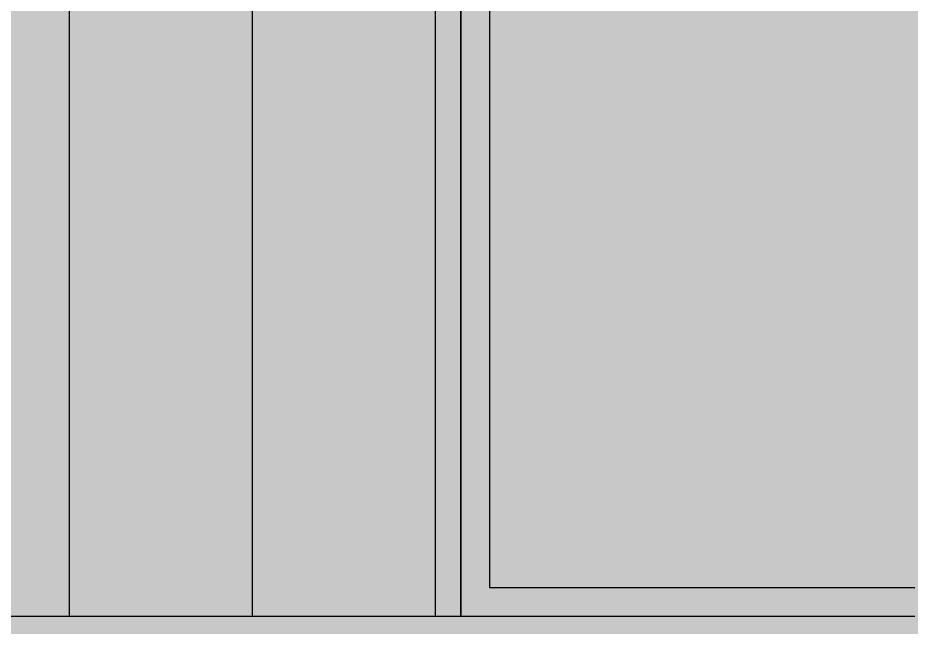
# Model space of a CAD drawing. Header units: centimetres. Extents: x 0 to 1099704, y -139216 to 99734.
# Drawn here: x 850174.6 to 850639.8, y -24906.3 to -24588.8 of the extents above; entities that cross this region are included whole.
import ezdxf

# ---------------------------------------------------------------- set-up
doc = ezdxf.new("R2010")
doc.units = ezdxf.units.CM
doc.header["$LTSCALE"] = 4
for name, color, linetype in [('0.2', 2, 'Continuous'), ('0.4', 4, 'Continuous'), ('0.6', 6, 'Continuous')]:
    doc.layers.add(name, color=color, linetype=linetype)

msp = doc.modelspace()

# ---------------------------------------------------------------- hatches: boundary and pattern name
at = {"layer": '0.2', "true_color": 0x000000}
h = msp.add_hatch(color=18, dxfattribs=at)
h.dxf.hatch_style = 1
h.paths.add_polyline_path([(849191.984, -22981.036), (849176.984, -22981.036), (849176.984, -22985.897), (849191.984, -22985.897)])
h.paths.add_polyline_path([(849656.984, -22836.036), (849632.587, -22836.036), (849632.587, -22851.036), (849641.984, -22851.036), (849641.984, -22985.897), (849656.984, -22985.897)])
h.paths.add_polyline_path([(849883.984, -22611.115), (849573.984, -22611.115), (849563.984, -22611.115), (849563.984, -22601.115), (849548.984, -22601.115), (849548.984, -22611.115), (849348.984, -22611.115), (849348.984, -22251.115), (849403.984, -22251.115), (849403.984, -22236.115), (849333.984, -22236.115), (849198.984, -22236.115), (849198.984, -22251.115), (849333.984, -22251.115), (849333.984, -22611.115), (849323.984, -22611.115), (849323.984, -22626.115), (849348.984, -22626.115), (849573.984, -22626.115), (849883.984, -22626.115)])
h.paths.add_polyline_path([(850028.984, -22236.115), (849878.984, -22236.115), (849878.984, -22251.115), (850013.984, -22251.115), (850013.984, -22611.115), (850003.984, -22611.115), (850003.984, -22626.115), (850028.984, -22626.115)])
h.paths.add_polyline_path([(849563.984, -22251.115), (849698.984, -22251.115), (849698.984, -22236.115), (849548.984, -22236.115), (849493.984, -22236.115), (849493.984, -22251.115), (849548.984, -22251.115), (849548.984, -22481.115), (849563.984, -22481.115)], flags=17)
h.paths.add_polyline_path([(851438.217, -22881.112), (850028.984, -22881.112), (850028.984, -22883.536), (850028.984, -22896.112), (851423.217, -22896.112), (851423.217, -22985.897), (851438.217, -22985.897)])
h.paths.add_polyline_path([(851438.217, -22279.58), (852668.217, -22279.58), (852668.217, -22594.576), (851603.217, -22594.576), (851603.217, -22609.576), (852668.217, -22609.576), (852683.217, -22609.576), (852683.217, -22264.58), (851423.217, -22264.58), (851423.217, -22626.115), (850028.984, -22626.115), (850028.984, -22641.115), (851438.217, -22641.115)])
h.paths.add_polyline_path([(851438.217, -22985.897), (851423.217, -22985.897), (851423.217, -23970.58), (850405.217, -23970.58), (850405.217, -24900.58), (850641.818, -24900.58), (850641.818, -24885.58), (850420.217, -24885.58), (850420.217, -24285.58), (850531.818, -24285.58), (850531.818, -24270.58), (850420.217, -24270.58), (850420.217, -23985.58), (851438.217, -23985.58)])
at = {"layer": '0.4', "true_color": 0xf8f3ec}
h = msp.add_hatch(color=7, dxfattribs=at)
h.dxf.hatch_style = 1
h.paths.add_polyline_path([(861342.461, -28259.322), (861342.461, -19037.773), (839953.654, -19037.773), (839953.654, -28259.322)])
at = {"layer": '0.4'}
h = msp.add_hatch(dxfattribs=at)
h.set_pattern_fill('ANSI31', color=256, scale=30, angle=45)
h.paths.add_polyline_path([(848485.208, -24749.454), (848085.208, -24749.454), (848085.208, -25064.454), (848485.208, -25064.454)])
h.paths.add_polyline_path([(850405.217, -23970.58), (848485.208, -23970.58), (848485.208, -24900.58), (850405.217, -24900.58)])
h.paths.add_polyline_path([(846314.91, -23738.972), (845409.91, -23738.972), (845409.91, -23258.972), (844424.91, -23258.972), (844424.91, -24568.972), (846314.91, -24568.972)])

# ---------------------------------------------------------------- linework, layer by layer
at = {"layer": '0.2'}
msp.add_lwpolyline([(848485.208, -24900.58), (850405.217, -24900.58), (850405.217, -23970.58), (848485.208, -23970.58)], close=True, dxfattribs=at)
at = {"layer": '0.6'}
for p, q in [((850420.217, -24885.58), (850641.818, -24885.58)), ((850405.217, -24900.58), (850641.818, -24900.58))]:
    msp.add_line(p, q, dxfattribs=at)
for points in [[(851423.217, -22896.112), (851423.217, -23970.58), (850405.217, -23970.58), (850405.217, -24900.58)], [(850420.217, -24285.58), (850420.217, -24885.58)]]:
    msp.add_lwpolyline(points, dxfattribs=at)

doc.saveas('drawing.dxf')
